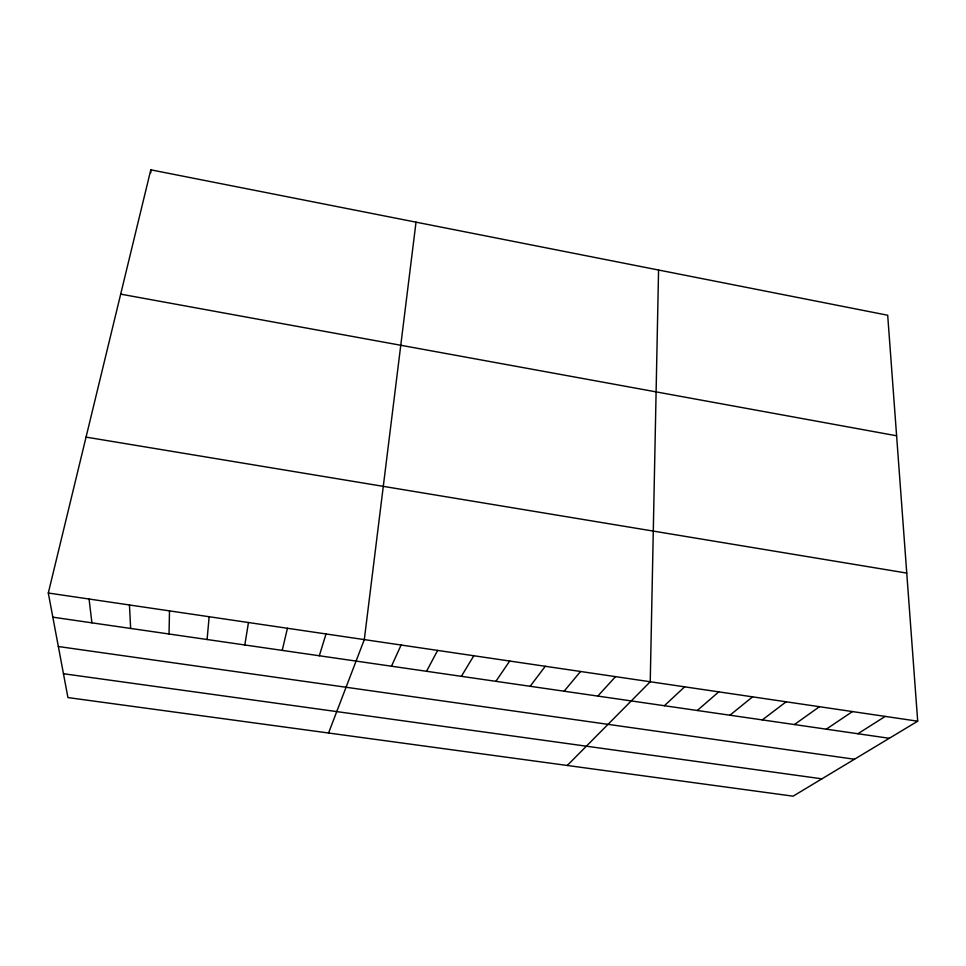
<?xml version="1.0" encoding="UTF-8"?>
<svg xmlns="http://www.w3.org/2000/svg" width="966" height="966" viewBox="0 0 966 966"><rect width="100%" height="100%" fill="white"/><g stroke="black" fill="none" stroke-linecap="round" stroke-linejoin="round"><path stroke-width="1.45" d="M169.038 633.998L169.497 610.874M658.571 270.033L650.239 681.755L567.259 765.47M207.086 639.504L209.163 616.731M416.02 222.168L364.303 639.601L328.549 733.013M244.821 644.974L248.467 622.527M282.229 650.384L287.433 628.262M48.3 593.015L150.793 169.823L887.694 315.242L917.7 721.191L793.086 796.177L67.934 697.573L48.3 593.015L917.7 721.191M319.311 655.757L326.037 633.962M391.471 666.202L401.119 645.022M426.561 671.285L437.622 650.408M461.374 676.321L473.811 655.745M495.896 681.32L509.698 661.034M530.153 686.283L545.271 666.286M564.12 691.197L580.554 671.479M597.809 696.075L615.535 676.635M664.391 705.723L684.64 686.826M697.295 710.481L718.764 691.861M729.922 715.214L752.599 696.848M762.307 719.899L786.155 701.799M794.426 724.548L819.446 706.701M826.292 729.161L852.471 711.568M857.917 733.737L885.218 716.398M63.454 673.725L821.909 778.837M58.346 646.52L854.475 759.24M52.84 617.177L889.288 738.29M86.059 437.115L906.748 573.08M120.69 294.135L896.605 435.787M89.065 599.017L91.915 622.828M129.468 604.982L130.639 628.443M150.793 169.823L150.817 172.769"/></g></svg>
